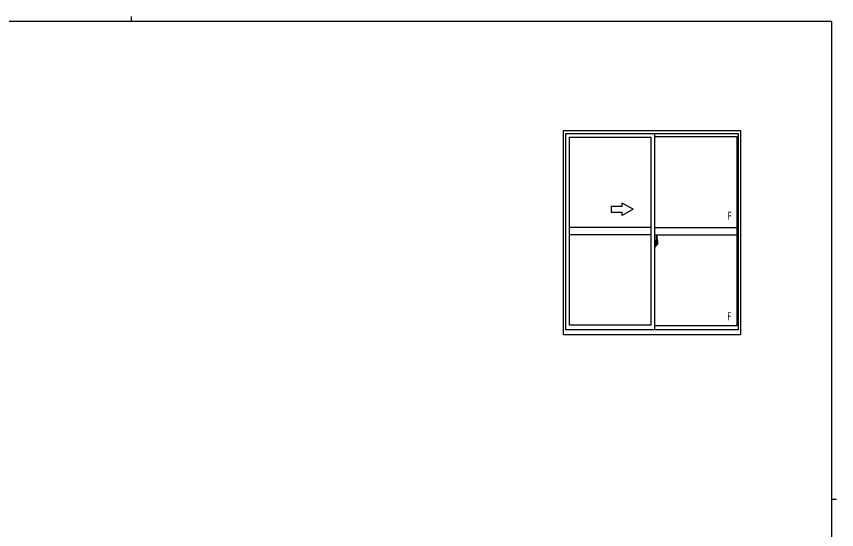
# Model space of a CAD drawing. Units: millimetres, scale not verified. Extents: x -1073 to 397, y -282 to 282.
# Drawn here: x -71.9 to 378.9, y 0 to 282.1 of the extents above; entities that cross this region are included whole.
import ezdxf
from ezdxf.enums import TextEntityAlignment as Align

# ---------------------------------------------------------------- set-up
doc = ezdxf.new("R2010")
doc.units = ezdxf.units.MM
doc.header["$LTSCALE"] = 2
doc.layers.add('0-5_YKK_A1', color=4, linetype='Continuous')
doc.layers.add('0-7_YKK_ZWAK', color=7, linetype='Continuous')
doc.styles.add('ＭＳ ゴシック', font='')
doc.styles.get('ＭＳ ゴシック').set_extended_font_data('MS Gothic')

msp = doc.modelspace()

# ---------------------------------------------------------------- linework, layer by layer
at = {"layer": '0-5_YKK_A1'}
for p, q in [((228.8, 219.3), (326.1, 219.3)), ((228.8, 107.1), (228.8, 219.3)), ((230.05, 217.8), (324.85, 217.8)), ((230.05, 109.85), (230.05, 217.8)), ((279, 109.85), (279, 217.8)), ((324.85, 217.8), (324.85, 109.85)), ((326.1, 219.3), (326.1, 107.1)), ((232, 215.75), (277, 215.75)), ((232, 112.35), (232, 215.75)), ((277, 112.35), (277, 215.75)), ((279, 216.05), (324, 216.05)), ((324, 216.05), (324, 112.05)), ((255, 177.55), (255, 174.55)), ((261, 177.55), (255, 177.55)), ((267, 176.05), (261, 179.514)), ((261, 177.55), (261, 179.514)), ((267, 176.05), (261, 172.586)), ((255, 174.55), (261, 174.55)), ((261, 172.586), (261, 174.55)), ((277, 166.05), (232, 166.05)), ((279, 166.05), (324, 166.05)), ((277, 162.05), (232, 162.05)), ((279, 162.05), (324, 162.05)), ((279.425, 158.96), (279, 158.975)), ((279, 158.975), (279, 155.475)), ((279.425, 158.96), (279.425, 157.975)), ((279.425, 158.93), (279.425, 157.975)), ((279.45, 158.93), (279.425, 158.93)), ((279.425, 157.975), (279.551, 157.971)), ((279.425, 157.975), (279.55, 157.975)), ((279.45, 158.955), (279.45, 158)), ((279.45, 158.955), (279.525, 158.955)), ((279.45, 158), (279.575, 158)), ((279.55, 157.975), (279.55, 158)), ((279.575, 158.905), (279.575, 158)), ((279.575, 157.633), (279.575, 157.946)), ((279.675, 157.798), (279.575, 157.8)), ((279.7, 161.199), (279.7, 157.94)), ((279.7, 157.98), (279.7, 157.421)), ((279.7, 157.94), (279.715, 157.94)), ((280.159, 161.209), (279.726, 161.224)), ((279.775, 157.815), (279.775, 157.865)), ((279.813, 158.092), (280.2, 158.092)), ((280.175, 158.02), (279.813, 158.02)), ((280.175, 157.04), (280.175, 158.02)), ((280.2, 157.033), (280.2, 158.092)), ((280.4, 158.955), (280.4, 156.738)), ((280.572, 157.05), (278.835, 157.05)), ((279, 157.363), (279.015, 157.363)), ((279, 157.038), (279.015, 157.038)), ((279.425, 155.49), (279, 155.475)), ((279.015, 157.584), (279.015, 156.516)), ((279.015, 157.584), (279.015, 157.579)), ((279.03, 157.599), (279.49, 157.583)), ((279.49, 156.517), (279.03, 156.501)), ((279.05, 156.625), (279.05, 156.568)), ((279.075, 156.65), (279.425, 156.65)), ((279.425, 156.543), (279.075, 156.543)), ((279.135, 157.715), (279.135, 157.645)), ((279.16, 157.74), (279.32, 157.74)), ((279.32, 157.62), (279.16, 157.62)), ((279.345, 157.715), (279.345, 157.645)), ((279.425, 156.475), (279.551, 156.479)), ((279.425, 156.475), (279.55, 156.475)), ((279.425, 156.475), (279.425, 155.49)), ((279.425, 155.52), (279.425, 156.475)), ((279.45, 155.52), (279.425, 155.52)), ((279.45, 156.625), (279.45, 156.568)), ((279.45, 156.45), (279.575, 156.45)), ((279.45, 155.495), (279.45, 156.45)), ((279.45, 155.495), (279.525, 155.495)), ((279.515, 157.558), (279.515, 156.542)), ((279.527, 157.559), (279.527, 156.891)), ((279.55, 156.475), (279.55, 156.45)), ((279.575, 156.504), (279.575, 156.817)), ((279.575, 156.65), (279.675, 156.652)), ((279.575, 155.545), (279.575, 156.45)), ((279.775, 157.421), (279.605, 157.421)), ((279.605, 157.421), (279.605, 157.223)), ((279.605, 157.197), (279.775, 157.197)), ((279.7, 157.421), (279.7, 157.773)), ((279.7, 157.482), (279.7, 157.717)), ((279.7, 157.524), (279.775, 157.524)), ((279.7, 157.197), (279.7, 156.399)), ((279.7, 156.677), (279.7, 157.197)), ((279.775, 157.643), (279.775, 157.421)), ((279.775, 157.197), (279.775, 156.399)), ((279.775, 157.197), (279.775, 157.197)), ((279.875, 157.197), (279.775, 157.197)), ((279.775, 157.123), (279.775, 157.197)), ((279.875, 157.123), (279.775, 157.123)), ((279.775, 157.077), (279.775, 157.123)), ((279.875, 157.077), (279.775, 157.077)), ((279.775, 156.884), (279.775, 157.077)), ((279.775, 157.054), (279.775, 156.784)), ((279.875, 156.884), (279.775, 156.884)), ((279.775, 156.829), (279.775, 156.884)), ((279.875, 156.829), (279.775, 156.829)), ((279.775, 156.825), (279.775, 156.829)), ((279.775, 156.825), (279.775, 156.694)), ((279.775, 156.784), (279.787, 156.784)), ((279.775, 156.694), (279.775, 156.682)), ((279.775, 156.682), (279.775, 156.63)), ((279.778, 156.614), (279.781, 156.608)), ((279.975, 156.362), (279.813, 156.362)), ((279.813, 156.287), (280, 156.287)), ((280.11, 156.589), (279.821, 156.589)), ((279.875, 157.197), (279.875, 157.395)), ((279.875, 157.311), (279.89, 157.311)), ((279.875, 157.197), (279.875, 157.197)), ((279.875, 157.123), (279.875, 157.197)), ((279.875, 157.077), (279.875, 157.123)), ((279.875, 156.884), (279.875, 157.077)), ((279.875, 156.829), (279.875, 156.884)), ((279.875, 156.825), (279.875, 156.829)), ((280.11, 156.735), (279.875, 156.735)), ((279.89, 157.643), (279.89, 156.825)), ((279.89, 156.859), (279.93, 156.859)), ((279.93, 156.859), (279.93, 156.825)), ((279.93, 156.853), (280.145, 156.853)), ((280, 156.337), (280, 156.287)), ((280.11, 156.784), (280.145, 156.784)), ((280.11, 156.605), (280.11, 156.735)), ((280.11, 156.589), (280.11, 156.605)), ((280.145, 156.853), (280.145, 156.681)), ((280.352, 156.688), (280.145, 156.681)), ((280.199, 156.983), (280.2, 157.03)), ((280.199, 156.993), (280.2, 157.03)), ((280.2, 157.03), (280.2, 157.033)), ((324.85, 109.85), (230.05, 109.85)), ((277, 112.35), (232, 112.35)), ((324, 112.05), (279, 112.05)), ((326.1, 107.1), (228.8, 107.1))]:
    msp.add_line(p, q, dxfattribs=at)
for points in [[(279.715, 157.94), (279.715, 157.643), (279.89, 157.643)], [(279.775, 157.982), (279.775, 157.643), (279.775, 157.421)], [(279.527, 157.559), (279.527, 157.559), (279.536, 157.561), (279.546, 157.566), (279.558, 157.579), (279.571, 157.605), (279.575, 157.633)], [(279.575, 156.817), (279.575, 156.826), (279.567, 156.854), (279.561, 156.867), (279.551, 156.879), (279.543, 156.886), (279.532, 156.89), (279.527, 156.891)], [(279.775, 157.223), (279.605, 157.223), (279.605, 157.197)], [(280.11, 156.735), (280.11, 156.825), (279.875, 156.825), (279.775, 156.825)], [(279.781, 156.608), (279.786, 156.603), (279.797, 156.595), (279.812, 156.59), (279.829, 156.59), (279.84, 156.592), (279.851, 156.595), (279.875, 156.605), (279.875, 156.605)], [(280, 156.287), (280.022, 156.317), (280.033, 156.334)]]:
    msp.add_lwpolyline(points, dxfattribs=at)
for centre, radius, start, end in [((279.525, 158.905), 0.05, 0, 90), ((279.55, 157.946), 0.025, 0, 88.00001), ((279.675, 157.773), 0.025, 0, 89), ((279.725, 161.199), 0.025, 88, 180), ((279.813, 157.98), 0.113, 90, 180), ((279.813, 157.982), 0.0375, 90, 180), ((280.158, 161.159), 0.05, 9.79346, 88), ((280.175, 158.045), 0.025, 270, 0), ((267.15, 158.914), 13.25, 0.17857, 9.79346), ((279.075, 156.625), 0.025, 90, 180), ((279.075, 156.568), 0.025, 180, 270), ((279.16, 157.715), 0.025, 90, 180), ((279.16, 157.645), 0.025, 180, 270), ((279.32, 157.715), 0.025, 0, 90), ((279.32, 157.645), 0.025, 270, 0), ((279.425, 156.625), 0.025, 0, 90), ((279.425, 156.568), 0.025, 270, 0), ((279.49, 157.558), 0.0254, 22.09755, 91.00794), ((279.49, 156.543), 0.0256, 269.33274, 337.56177), ((279.525, 155.545), 0.05, 270, 0), ((279.55, 156.504), 0.025, 271.99999, 0), ((279.675, 156.677), 0.025, 270.99998, 0), ((279.813, 156.399), 0.113, 180, 270), ((279.87, 156.83), 0.095, 183.2594, 273.08769), ((279.813, 156.399), 0.0375, 180, 270), ((279.29, 156.913), 0.88, 321.17381, 347.94703), ((279.975, 156.337), 0.025, 0, 90), ((279.251, 156.893), 0.933, 323.36708, 346.8425), ((278.892, 156.972), 1.307, 330.76878, 347.14856), ((279.29, 156.913), 0.88, 347.94703, 350.0179), ((278.703, 157), 1.472, 350.66911, 1.57925), ((279.251, 156.893), 0.933, 346.8425, 351.37086), ((278.892, 156.972), 1.307, 347.14856, 0.4638), ((278.724, 157.03), 1.476, 349.18682, 0.08106), ((280.35, 156.738), 0.05, 272, 0)]:
    msp.add_arc(centre, radius, start, end, dxfattribs=at)
at = {"layer": '0-7_YKK_ZWAK'}
for p, q in [((-8.886, 282.1), (-8.886, 279.3)), ((376.1, 279.3), (-393.9, 279.3)), ((376.1, 279.3), (376.1, -245.7)), ((376.1, 16.8), (378.9, 16.8))]:
    msp.add_line(p, q, dxfattribs=at)

# ---------------------------------------------------------------- texts
at = {"layer": '0-5_YKK_A1', "style": 'ＭＳ ゴシック', "width": 0.8}
for p in [(318.829, 168.977), (318.707, 113.764)]:
    msp.add_text('F', height=4.399, dxfattribs=at).set_placement(p, align=Align.BOTTOM_LEFT)

doc.saveas('drawing.dxf')
